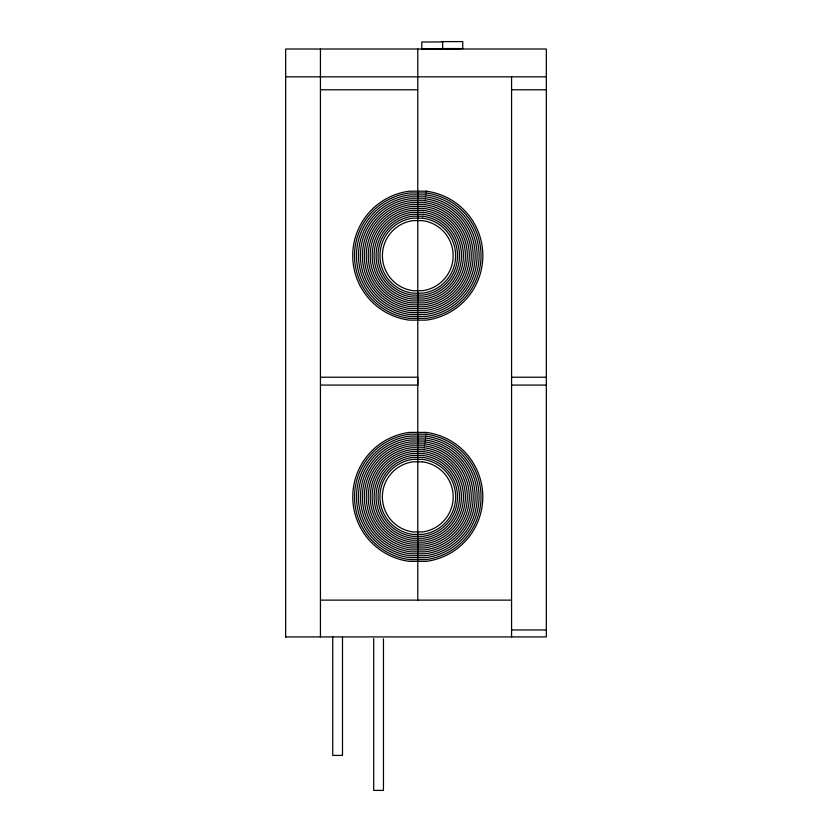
<?xml version="1.0" encoding="UTF-8"?>
<svg xmlns="http://www.w3.org/2000/svg" width="832" height="832" viewBox="0 0 832 832"><rect width="100%" height="100%" fill="white"/><g stroke="black" fill="none" stroke-linecap="round" stroke-linejoin="round"><path stroke-width="1.25" d="M445.338 48.901L459.181 48.849M441.522 41.6L462.758 41.6L462.758 48.558L442.052 48.558M285.657 76.835L546.343 76.835M320.434 89.794L417.778 89.773M511.566 89.773L546.343 89.773M320.434 377.218L417.778 377.218L417.789 385.081L320.434 385.081M511.566 377.218L546.343 377.218M511.566 385.081L546.343 385.081M320.434 600.132L511.566 600.132M511.566 629.959L546.343 629.959M285.657 636.917L546.343 636.917L546.343 49.015L285.657 49.015L285.657 637.125M511.566 76.835L511.566 636.917M417.778 49.015L417.789 600.132M383.458 638.841L383.458 790.4L373.703 790.4L373.703 638.518M342.493 636.917L342.493 755.414L332.738 755.414L332.738 636.917M320.434 49.015L320.434 636.917M442.645 41.943L421.782 42.016L421.803 48.974L442.666 48.901L442.645 41.943M426.265 191.194L409.292 191.194A65.021 65.021 0 0 0 409.292 320.133L426.265 320.133A65.021 65.021 0 0 0 426.265 191.194M426.036 192.962L409.521 192.962A63.242 63.242 0 0 0 409.521 318.365L426.036 318.365A63.242 63.242 0 0 0 426.036 192.962M425.776 194.896L409.781 194.896A61.287 61.287 0 0 0 409.781 316.43L425.776 316.43A61.287 61.287 0 0 0 425.776 194.896M425.526 196.841L410.041 196.841A59.332 59.332 0 0 0 410.041 314.486L425.526 314.486A59.332 59.332 0 0 0 425.526 196.841M425.266 198.775L410.29 198.775A57.377 57.377 0 0 0 410.29 312.551L425.266 312.551A57.377 57.377 0 0 0 425.266 198.775M425.017 200.72L410.55 200.72A55.422 55.422 0 0 0 410.55 310.606L425.017 310.606A55.422 55.422 0 0 0 425.017 200.72M424.757 202.654L410.8 202.654A53.466 53.466 0 0 0 410.8 308.672L424.757 308.672A53.466 53.466 0 0 0 424.757 202.654M424.507 204.599L411.06 204.599A51.511 51.511 0 0 0 411.06 306.738L424.507 306.738A51.511 51.511 0 0 0 424.507 204.599M424.247 206.534L411.31 206.534A49.556 49.556 0 0 0 411.31 304.793L424.247 304.793A49.556 49.556 0 0 0 424.247 206.534M423.998 208.468L411.57 208.468A47.601 47.601 0 0 0 411.57 302.858L423.998 302.858A47.601 47.601 0 0 0 423.998 208.468M423.738 210.413L411.819 210.413A45.646 45.646 0 0 0 411.819 300.914L423.738 300.914A45.646 45.646 0 0 0 423.738 210.413M423.478 212.347L412.079 212.347A43.69 43.69 0 0 0 412.079 298.979L423.478 298.979A43.69 43.69 0 0 0 423.478 212.347M423.228 214.292L412.329 214.292A41.735 41.735 0 0 0 412.329 297.034L423.228 297.034A41.735 41.735 0 0 0 423.228 214.292M422.968 216.226L412.589 216.226A39.78 39.78 0 0 0 412.589 295.1L422.968 295.1A39.78 39.78 0 0 0 422.968 216.226M422.718 218.171L412.849 218.171A37.814 37.814 0 0 0 412.849 293.155L422.718 293.155A37.814 37.814 0 0 0 422.718 218.171M422.396 220.605L413.161 220.605A35.36 35.36 0 0 0 413.161 290.722L422.396 290.722A35.36 35.36 0 0 0 422.396 220.605M426.265 432.422L409.292 432.422A65.021 65.021 0 0 0 409.292 561.35L426.265 561.35A65.021 65.021 0 0 0 426.265 432.422M426.036 434.19L409.521 434.19A63.242 63.242 0 0 0 409.521 559.593L426.036 559.593A63.242 63.242 0 0 0 426.036 434.19M425.776 436.124L409.781 436.124A61.287 61.287 0 0 0 409.781 557.648L425.776 557.648A61.287 61.287 0 0 0 425.776 436.124M425.526 438.058L410.041 438.058A59.332 59.332 0 0 0 410.041 555.714L425.526 555.714A59.332 59.332 0 0 0 425.526 438.058M425.266 440.003L410.29 440.003A57.377 57.377 0 0 0 410.29 553.769L425.266 553.769A57.377 57.377 0 0 0 425.266 440.003M425.017 441.938L410.55 441.938A55.422 55.422 0 0 0 410.55 551.834L425.017 551.834A55.422 55.422 0 0 0 425.017 441.938M424.757 443.882L410.8 443.882A53.466 53.466 0 0 0 410.8 549.9L424.757 549.9A53.466 53.466 0 0 0 424.757 443.882M424.507 445.817L411.06 445.817A51.511 51.511 0 0 0 411.06 547.955L424.507 547.955A51.511 51.511 0 0 0 424.507 445.817M424.247 447.762L411.31 447.762A49.556 49.556 0 0 0 411.31 546.021L424.247 546.021A49.556 49.556 0 0 0 424.247 447.762M423.998 449.696L411.57 449.696A47.601 47.601 0 0 0 411.57 544.076L423.998 544.076A47.601 47.601 0 0 0 423.998 449.696M423.738 451.63L411.819 451.63A45.646 45.646 0 0 0 411.819 542.142L423.738 542.142A45.646 45.646 0 0 0 423.738 451.63M423.478 453.575L412.079 453.575A43.69 43.69 0 0 0 412.079 540.197L423.478 540.197A43.69 43.69 0 0 0 423.478 453.575M423.228 455.51L412.329 455.51A41.735 41.735 0 0 0 412.329 538.262L423.228 538.262A41.735 41.735 0 0 0 423.228 455.51M422.968 457.454L412.589 457.454A39.78 39.78 0 0 0 412.589 536.318L422.968 536.318A39.78 39.78 0 0 0 422.968 457.454M422.718 459.389L412.849 459.389A37.814 37.814 0 0 0 412.849 534.383L422.718 534.383A37.814 37.814 0 0 0 422.718 459.389M422.396 461.822L413.161 461.822A35.36 35.36 0 0 0 413.161 531.95L422.396 531.95A35.36 35.36 0 0 0 422.396 461.822"/></g></svg>
